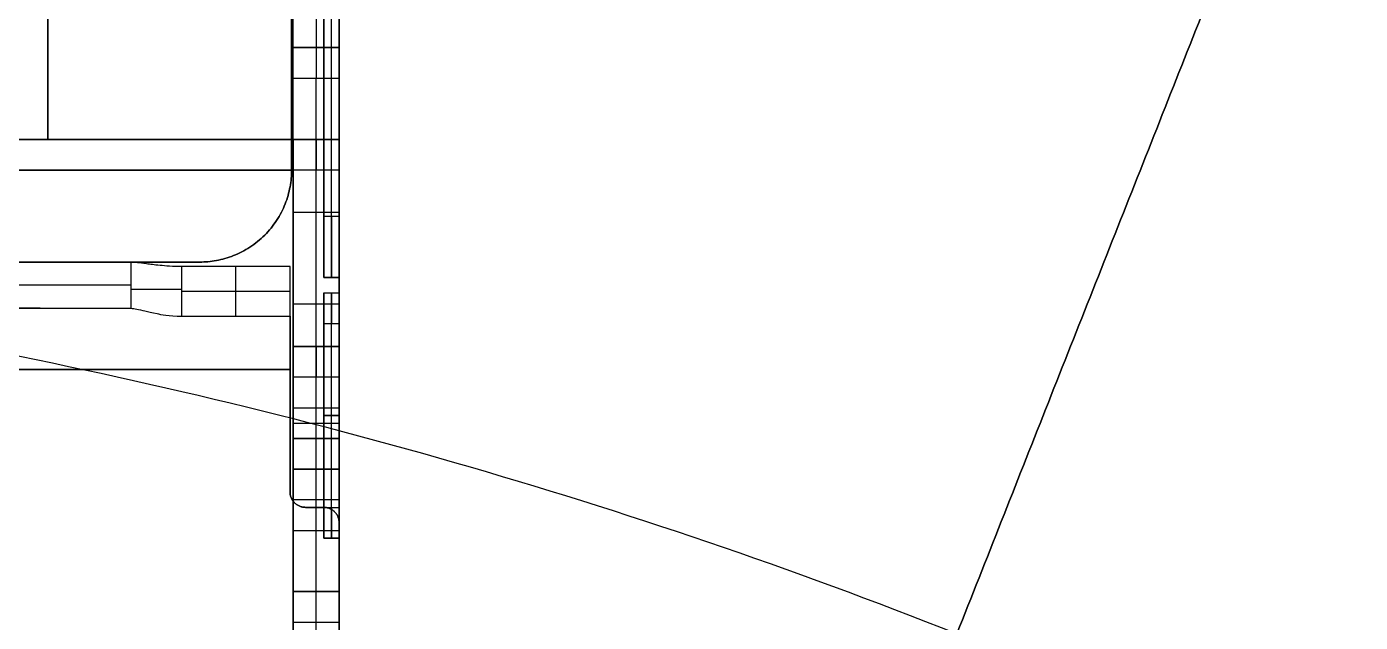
# Model space of a CAD drawing. Header units: millimetres. Extents: x 20.2 to 60.2, y 0 to 42.2.
# Drawn here: x 43.533 to 47.677, y 35.842 to 37.692 of the extents above; entities that cross this region are included whole.
import ezdxf

# ---------------------------------------------------------------- set-up
doc = ezdxf.new("R2010")
doc.units = ezdxf.units.MM
doc.layers.add('CHARGING$Platiene Rund Transmitter', color=178, linetype='Continuous', true_color=0x000000)

msp = doc.modelspace()

# ---------------------------------------------------------------- linework, layer by layer
at = {"layer": 'CHARGING$Platiene Rund Transmitter', "color": 254, "true_color": 0xcad1ee}
for p, q in [((44.3566, 40.9283, -1.396), (44.3566, 37.2469, -1.396)), ((44.3613, 34.1997, -0.7913), (44.3613, 39.5799, -0.7913)), ((44.5042, 34.1997, -0.7913), (44.5042, 39.5799, -0.7913)), ((44.4565, 36.9136, -1.396), (44.4565, 39.4846, -1.396)), ((44.4803, 37.104, -1.1103), (44.4803, 39.2942, -1.1103)), ((44.4803, 37.104, -1.6817), (44.4803, 39.2942, -1.6817)), ((44.5042, 37.6278, 0.1181), (44.3613, 37.6278, 0.1181)), ((44.4327, 37.6278, 0.318), (44.4327, 37.6278, -0.0819)), ((44.4327, 36.6993, -0.1771), (44.4327, 37.5326, -0.1771)), ((43.5043, 37.3421, -2.8767), (43.5995, 37.3421, -2.8767)), ((43.5519, 37.3421, -2.9481), (43.5519, 37.3421, -2.8053)), ((44.0518, 37.3421, -2.6565), (44.0518, 37.3421, -2.827)), ((44.2125, 37.3421, -2.4958), (44.383, 37.3421, -2.4958)), ((44.3613, 37.3421, -1.9721), (44.5042, 37.3421, -1.9721)), ((44.4327, 37.3421, -2.0435), (44.4327, 37.3421, -1.9007)), ((44.4327, 36.4137, -1.8055), (44.4327, 37.2469, -1.8055)), ((44.3613, 37.116, -0.1771), (44.5042, 37.116, -0.1771)), ((36.3197, 36.9612, -1.396), (44.0709, 36.9612, -1.396)), ((43.5755, 36.9612, -2.3054), (36.8151, 36.9612, -2.3054)), ((44.1832, 36.7929, -1.9007), (44.1832, 36.9473, -1.9007)), ((44.3518, 36.6279, -1.7817), (44.3518, 36.8832, -1.7817)), ((44.3613, 36.8898, -1.8055), (44.3613, 36.8898, -0.1771)), ((44.5042, 36.9136, -1.396), (44.4565, 36.9136, -1.396)), ((44.4803, 36.9136, -1.3008), (44.4803, 36.9136, -1.4912)), ((44.5042, 36.8898, -1.8055), (44.5042, 36.8898, -0.1771)), ((44.3518, 36.8701, -1.9007), (44.0145, 36.8701, -1.9007)), ((44.4565, 36.866, -0.9723), (44.5042, 36.866, -0.9723)), ((44.4565, 36.1042, -0.9723), (44.4565, 36.866, -0.9723)), ((44.4803, 36.866, -0.9008), (44.4803, 36.866, -1.0437)), ((43.5755, 36.8184, -2.3054), (36.8151, 36.8184, -2.3054)), ((44.5042, 36.8303, -1.8055), (44.3613, 36.8303, -1.8055)), ((44.3518, 36.7876, -1.8921), (44.3518, 36.7876, -1.7034)), ((44.4803, 36.1994, -0.8056), (44.4803, 36.7708, -0.8056)), ((44.4803, 36.1994, -1.1389), (44.4803, 36.7708, -1.1389)), ((44.3518, 36.247, -1.734), (44.3518, 36.6279, -1.734)), ((44.5042, 36.6041, -0.3819), (44.3613, 36.6041, -0.3819)), ((44.4327, 36.6041, -0.2724), (44.4327, 36.6041, -0.4914)), ((44.4327, 36.4137, -0.5866), (44.4327, 36.5089, -0.5866)), ((44.4565, 36.4851, -0.8056), (44.5042, 36.4851, -0.8056)), ((44.5042, 36.4851, -1.1389), (44.4565, 36.4851, -1.1389)), ((44.4565, 36.4851, -0.8056), (44.4565, 36.4851, -1.1389)), ((44.3518, 36.4375, -1.8055), (44.3518, 36.4375, -1.6626)), ((44.3613, 36.4613, -0.5866), (44.5042, 36.4613, -0.5866)), ((44.3613, 36.3185, -0.3343), (44.5042, 36.3185, -0.3343)), ((44.4327, 35.9376, -0.1771), (44.4327, 36.3185, -0.1771)), ((44.4327, 36.3185, -0.1771), (44.4327, 36.3185, -0.4914)), ((44.4327, 35.2234, -1.615), (44.4327, 36.2232, -1.615)), ((44.4565, 36.1994, -1.734), (44.3994, 36.1994, -1.734)), ((44.428, 36.1994, -1.8055), (44.428, 36.1994, -1.6626)), ((44.5042, 35.2948, -1.734), (44.5042, 36.1518, -1.734)), ((44.3613, 36.128, -0.1771), (44.5042, 36.128, -0.1771)), ((44.5042, 36.1042, -0.9723), (44.4565, 36.1042, -0.9723)), ((44.4803, 36.1042, -0.9008), (44.4803, 36.1042, -1.0437)), ((44.5042, 35.9376, -0.3343), (44.3613, 35.9376, -0.3343)), ((44.4327, 35.9376, -0.1771), (44.4327, 35.9376, -0.4914))]:
    msp.add_line(p, q, dxfattribs=at)
for points, degree in [([(44.3566, 40.9283, -1.1294), (44.3566, 39.0876, -1.1294), (44.3566, 37.2469, -1.1294)], 2), ([(44.3566, 37.2469, -1.6626), (44.3566, 39.0876, -1.6626), (44.3566, 40.9283, -1.6626)], 2), ([(44.3566, 37.2469, -1.1294), (44.3566, 39.0876, -1.1294), (44.3566, 40.9283, -1.1294)], 2), ([(43.5995, 39.5799, -2.9481), (43.5995, 38.461, -2.9481), (43.5995, 37.3421, -2.9481)], 2), ([(43.5995, 37.3421, -2.8053), (43.5995, 38.461, -2.8053), (43.5995, 39.5799, -2.8053)], 2), ([(44.3613, 37.3421, -2.0435), (44.3613, 38.461, -2.0435), (44.3613, 39.5799, -2.0435)], 2), ([(44.5042, 39.5799, -2.0435), (44.5042, 38.461, -2.0435), (44.5042, 37.3421, -2.0435)], 2), ([(44.4565, 37.104, -1.1103), (44.4565, 38.1991, -1.1103), (44.4565, 39.2942, -1.1103)], 2), ([(44.4565, 39.2942, -1.6817), (44.4565, 38.1991, -1.6817), (44.4565, 37.104, -1.6817)], 2), ([(44.5042, 37.104, -1.1103), (44.5042, 38.1991, -1.1103), (44.5042, 39.2942, -1.1103)], 2), ([(44.5042, 39.2942, -1.6817), (44.5042, 38.1991, -1.6817), (44.5042, 37.104, -1.6817)], 2), ([(44.3566, 37.2469, -1.6626), (44.3566, 37.4742, -1.6626), (44.3566, 37.7015, -1.6626)], 2), ([(44.3613, 37.6278, -0.0819), (44.3613, 37.6278, 0.1181), (44.3613, 37.6278, 0.318)], 2), ([(44.3613, 37.6278, 0.318), (44.4327, 37.6278, 0.318), (44.5042, 37.6278, 0.318)], 2), ([(44.5042, 37.6278, -0.0819), (44.4327, 37.6278, -0.0819), (44.3613, 37.6278, -0.0819)], 2), ([(44.5042, 37.6278, 0.318), (44.5042, 37.6278, 0.1181), (44.5042, 37.6278, -0.0819)], 2), ([(44.3613, 36.6993, -0.1771), (44.3613, 37.116, -0.1771), (44.3613, 37.5326, -0.1771)], 2), ([(44.3613, 37.5326, -0.1771), (44.4327, 37.5326, -0.1771), (44.5042, 37.5326, -0.1771)], 2), ([(44.5042, 37.5326, -0.1771), (44.5042, 37.116, -0.1771), (44.5042, 36.6993, -0.1771)], 2), ([(43.5995, 37.3421, -2.9481), (43.5519, 37.3421, -2.9481), (43.5043, 37.3421, -2.9481)], 2), ([(43.5043, 37.3421, -2.8053), (43.5519, 37.3421, -2.8053), (43.5995, 37.3421, -2.8053)], 2), ([(43.5995, 37.3421, -2.9481), (43.5995, 37.3421, -2.8767), (43.5995, 37.3421, -2.8053)], 2), ([(44.5042, 37.3421, -2.0435), (44.4327, 37.3421, -2.0435), (44.3613, 37.3421, -2.0435)], 2), ([(44.5042, 37.3421, -1.9007), (44.4327, 37.3421, -1.9007), (44.3613, 37.3421, -1.9007)], 2), ([(44.3613, 37.3421, -1.9007), (44.3613, 37.3421, -1.9721), (44.3613, 37.3421, -2.0435)], 2), ([(44.5042, 37.3421, -2.0435), (44.5042, 37.3421, -1.9721), (44.5042, 37.3421, -1.9007)], 2), ([(44.3566, 37.2469, -1.6626), (44.3566, 37.2469, -1.396), (44.3566, 37.2469, -1.1294)], 2), ([(44.3613, 37.2469, -1.8055), (44.3613, 36.8303, -1.8055), (44.3613, 36.4137, -1.8055)], 2), ([(44.5042, 37.2469, -1.8055), (44.4327, 37.2469, -1.8055), (44.3613, 37.2469, -1.8055)], 2), ([(44.5042, 36.4137, -1.8055), (44.5042, 36.8303, -1.8055), (44.5042, 37.2469, -1.8055)], 2), ([(44.4565, 37.104, -1.1103), (44.4803, 37.104, -1.1103), (44.5042, 37.104, -1.1103)], 2), ([(44.4565, 37.104, -1.6817), (44.4803, 37.104, -1.6817), (44.5042, 37.104, -1.6817)], 2), ([(43.8516, 36.9612, -1.9959), (40.1953, 36.9612, -1.9959), (36.5389, 36.9612, -1.9959)], 2), ([(43.8577, 36.961, -1.9831), (43.8557, 36.961, -1.9874), (43.8537, 36.9611, -1.9916), (43.8516, 36.9612, -1.9959)], 3), ([(43.8577, 36.8179, -1.9831), (43.8577, 36.8895, -1.9831), (43.8577, 36.961, -1.9831)], 2), ([(44.3518, 36.9473, -1.9007), (44.1832, 36.9473, -1.9007), (44.0145, 36.9473, -1.9007)], 2), ([(44.0145, 36.9473, -1.9007), (44.0145, 36.8701, -1.9007), (44.0145, 36.7929, -1.9007)], 2), ([(44.0709, 36.9612, -1.6626), (44.0709, 36.9612, -1.396), (44.0709, 36.9612, -1.1294)], 2), ([(44.3518, 36.7929, -1.9007), (44.3518, 36.8701, -1.9007), (44.3518, 36.9473, -1.9007)], 2), ([(44.5042, 36.9136, -1.3008), (44.4803, 36.9136, -1.3008), (44.4565, 36.9136, -1.3008)], 2), ([(44.4565, 36.9136, -1.4912), (44.4803, 36.9136, -1.4912), (44.5042, 36.9136, -1.4912)], 2), ([(44.4565, 36.9136, -1.4912), (44.4565, 36.9136, -1.396), (44.4565, 36.9136, -1.3008)], 2), ([(44.5042, 36.9136, -1.4912), (44.5042, 36.9136, -1.396), (44.5042, 36.9136, -1.3008)], 2), ([(44.4565, 36.866, -0.9008), (44.4803, 36.866, -0.9008), (44.5042, 36.866, -0.9008)], 2), ([(44.4565, 36.866, -0.9008), (44.4565, 36.866, -0.9723), (44.4565, 36.866, -1.0437)], 2), ([(44.4565, 36.866, -1.0437), (44.4803, 36.866, -1.0437), (44.5042, 36.866, -1.0437)], 2), ([(44.4565, 36.866, -0.9008), (44.4803, 36.866, -0.9008), (44.5042, 36.866, -0.9008)], 2), ([(44.5042, 36.866, -0.9008), (44.5042, 36.866, -0.9723), (44.5042, 36.866, -1.0437)], 2), ([(36.5389, 36.8184, -1.9959), (40.1953, 36.8184, -1.9959), (43.8516, 36.8184, -1.9959)], 2), ([(43.8516, 36.8184, -1.9959), (43.8537, 36.8182, -1.9916), (43.8557, 36.8181, -1.9874), (43.8577, 36.8179, -1.9831)], 3), ([(44.0145, 36.7929, -1.9007), (44.1832, 36.7929, -1.9007), (44.3518, 36.7929, -1.9007)], 2), ([(44.4565, 36.1994, -0.8056), (44.4565, 36.4851, -0.8056), (44.4565, 36.7708, -0.8056)], 2), ([(44.4565, 36.7708, -0.8056), (44.4803, 36.7708, -0.8056), (44.5042, 36.7708, -0.8056)], 2), ([(44.4565, 36.7708, -1.1389), (44.4803, 36.7708, -1.1389), (44.5042, 36.7708, -1.1389)], 2), ([(44.4565, 36.7708, -1.1389), (44.4565, 36.4851, -1.1389), (44.4565, 36.1994, -1.1389)], 2), ([(44.4565, 36.7708, -0.8056), (44.4803, 36.7708, -0.8056), (44.5042, 36.7708, -0.8056)], 2), ([(44.4565, 36.7708, -1.1389), (44.4803, 36.7708, -1.1389), (44.5042, 36.7708, -1.1389)], 2), ([(44.5042, 36.1994, -0.8056), (44.5042, 36.4851, -0.8056), (44.5042, 36.7708, -0.8056)], 2), ([(44.5042, 36.7708, -1.1389), (44.5042, 36.4851, -1.1389), (44.5042, 36.1994, -1.1389)], 2), ([(44.5042, 36.6993, -0.1771), (44.4327, 36.6993, -0.1771), (44.3613, 36.6993, -0.1771)], 2), ([(44.3613, 36.6993, -0.1771), (44.4327, 36.6993, -0.1771), (44.5042, 36.6993, -0.1771)], 2), ([(44.3518, 36.6279, -1.6626), (40.1953, 36.6279, -1.6626), (36.0388, 36.6279, -1.6626)], 2), ([(36.0388, 36.6279, -1.8055), (40.1953, 36.6279, -1.8055), (44.3518, 36.6279, -1.8055)], 2), ([(44.3518, 36.247, -1.6626), (44.3518, 36.4375, -1.6626), (44.3518, 36.6279, -1.6626)], 2), ([(44.3518, 36.6279, -1.8055), (44.3518, 36.4375, -1.8055), (44.3518, 36.247, -1.8055)], 2), ([(44.3518, 36.6279, -1.6626), (44.3518, 36.6279, -1.734), (44.3518, 36.6279, -1.8055)], 2), ([(44.3613, 36.6041, -0.4914), (44.3613, 36.6041, -0.3819), (44.3613, 36.6041, -0.2724)], 2), ([(44.5042, 36.6041, -0.4914), (44.4327, 36.6041, -0.4914), (44.3613, 36.6041, -0.4914)], 2), ([(44.5042, 36.6041, -0.2724), (44.4327, 36.6041, -0.2724), (44.3613, 36.6041, -0.2724)], 2), ([(44.5042, 36.6041, -0.2724), (44.5042, 36.6041, -0.3819), (44.5042, 36.6041, -0.4914)], 2), ([(44.3613, 36.4137, -0.5866), (44.3613, 36.4613, -0.5866), (44.3613, 36.5089, -0.5866)], 2), ([(44.3613, 36.5089, -0.5866), (44.4327, 36.5089, -0.5866), (44.5042, 36.5089, -0.5866)], 2), ([(44.5042, 36.5089, -0.5866), (44.5042, 36.4613, -0.5866), (44.5042, 36.4137, -0.5866)], 2), ([(44.5042, 36.4137, -0.5866), (44.4327, 36.4137, -0.5866), (44.3613, 36.4137, -0.5866)], 2), ([(44.3613, 36.4137, -1.8055), (44.4327, 36.4137, -1.8055), (44.5042, 36.4137, -1.8055)], 2), ([(44.3613, 35.9376, -0.1771), (44.3613, 36.128, -0.1771), (44.3613, 36.3185, -0.1771)], 2), ([(44.3613, 36.3185, -0.1771), (44.3613, 36.3185, -0.3343), (44.3613, 36.3185, -0.4914)], 2), ([(44.3613, 36.3185, -0.1771), (44.4327, 36.3185, -0.1771), (44.5042, 36.3185, -0.1771)], 2), ([(44.3613, 36.3185, -0.4914), (44.4327, 36.3185, -0.4914), (44.5042, 36.3185, -0.4914)], 2), ([(44.3613, 36.3185, -1.7102), (44.4327, 36.3185, -1.7102), (44.5042, 36.3185, -1.7102)], 2), ([(44.3613, 36.3185, -0.4914), (44.4327, 36.3185, -0.4914), (44.5042, 36.3185, -0.4914)], 2), ([(44.5042, 36.3185, -1.7102), (44.4327, 36.3185, -1.7102), (44.3613, 36.3185, -1.7102)], 2), ([(44.5042, 36.3185, -0.4914), (44.5042, 36.3185, -0.3343), (44.5042, 36.3185, -0.1771)], 2), ([(44.5042, 36.3185, -0.1771), (44.5042, 36.128, -0.1771), (44.5042, 35.9376, -0.1771)], 2), ([(44.3518, 36.247, -1.6626), (44.3518, 36.247, -1.734), (44.3518, 36.247, -1.8055)], 2), ([(44.3518, 36.247, -1.6626), (44.3518, 36.247, -1.734), (44.3518, 36.247, -1.8055)], 2), ([(44.3613, 36.2232, -1.615), (44.3613, 35.7233, -1.615), (44.3613, 35.2234, -1.615)], 2), ([(44.5042, 36.2232, -1.615), (44.4327, 36.2232, -1.615), (44.3613, 36.2232, -1.615)], 2), ([(44.5042, 35.2234, -1.615), (44.5042, 35.7233, -1.615), (44.5042, 36.2232, -1.615)], 2), ([(44.4565, 36.1994, -1.6626), (44.428, 36.1994, -1.6626), (44.3994, 36.1994, -1.6626)], 2), ([(44.3994, 36.1994, -1.8055), (44.428, 36.1994, -1.8055), (44.4565, 36.1994, -1.8055)], 2), ([(44.3994, 36.1994, -1.6626), (44.3994, 36.1994, -1.734), (44.3994, 36.1994, -1.8055)], 2), ([(44.4565, 36.1994, -1.8055), (44.4565, 36.1994, -1.734), (44.4565, 36.1994, -1.6626)], 2), ([(44.4565, 36.1994, -0.8056), (44.4803, 36.1994, -0.8056), (44.5042, 36.1994, -0.8056)], 2), ([(44.4565, 36.1994, -1.1389), (44.4803, 36.1994, -1.1389), (44.5042, 36.1994, -1.1389)], 2), ([(44.4565, 36.1994, -1.6626), (44.4565, 36.1994, -1.734), (44.4565, 36.1994, -1.8055)], 2), ([(44.5042, 35.2948, -1.6626), (44.5042, 35.7233, -1.6626), (44.5042, 36.1518, -1.6626)], 2), ([(44.5042, 36.1518, -1.8055), (44.5042, 35.7233, -1.8055), (44.5042, 35.2948, -1.8055)], 2), ([(44.5042, 36.1518, -1.6626), (44.5042, 36.1518, -1.734), (44.5042, 36.1518, -1.8055)], 2), ([(44.5042, 36.1042, -0.9008), (44.4803, 36.1042, -0.9008), (44.4565, 36.1042, -0.9008)], 2), ([(44.4565, 36.1042, -1.0437), (44.4803, 36.1042, -1.0437), (44.5042, 36.1042, -1.0437)], 2), ([(44.4565, 36.1042, -0.9008), (44.4565, 36.1042, -0.9723), (44.4565, 36.1042, -1.0437)], 2), ([(44.5042, 36.1042, -1.0437), (44.5042, 36.1042, -0.9723), (44.5042, 36.1042, -0.9008)], 2), ([(44.3613, 35.9376, -0.4914), (44.3613, 35.9376, -0.3343), (44.3613, 35.9376, -0.1771)], 2), ([(44.5042, 35.9376, -0.4914), (44.4327, 35.9376, -0.4914), (44.3613, 35.9376, -0.4914)], 2), ([(44.3613, 35.9376, -0.1771), (44.4327, 35.9376, -0.1771), (44.5042, 35.9376, -0.1771)], 2), ([(44.5042, 35.9376, -0.1771), (44.5042, 35.9376, -0.3343), (44.5042, 35.9376, -0.4914)], 2), ([(44.3613, 35.8423, -0.5866), (44.4327, 35.8423, -0.5866), (44.5042, 35.8423, -0.5866)], 2)]:
    msp.add_open_spline(points, degree=degree, dxfattribs=at)
at = {"layer": 'CHARGING$Platiene Rund Transmitter', "color": 86, "true_color": 0x118002}
for points in [[(40.1659, 40), (41.3857, 40.0001), (43.8987, 39.7694), (47.6262, 38.6978), (51.2105, 36.8409), (54.4087, 34.243), (57.0069, 31.0445), (58.8637, 27.4605), (59.9354, 23.7328), (60.2778, 20), (59.9354, 16.2672), (58.8637, 12.5397), (57.0069, 8.9554), (54.4089, 5.7572), (51.2104, 3.159), (47.6264, 1.3023), (43.8987, 0.2305), (40.1659, -0.1119), (36.4332, 0.2305), (32.7057, 1.3022), (29.1213, 3.1591), (25.9232, 5.757), (23.3249, 8.9555), (21.4682, 12.5395), (20.3964, 16.2672), (20.054, 20), (20.3964, 23.7328), (21.4681, 27.4603), (23.325, 31.0446), (25.9229, 34.2428), (29.1214, 36.841), (32.7055, 38.6977), (36.4331, 39.7694), (38.9462, 40.0001), (40.1659, 40)], [(40.1659, 40, 1), (41.3857, 40.0001, 1), (43.8987, 39.7694, 1), (47.6262, 38.6978, 1), (51.2105, 36.8409, 1), (54.4087, 34.243, 1), (57.0069, 31.0445, 1), (58.8637, 27.4605, 1), (59.9354, 23.7328, 1), (60.2778, 20, 1), (59.9354, 16.2672, 1), (58.8637, 12.5397, 1), (57.0069, 8.9554, 1), (54.4089, 5.7572, 1), (51.2104, 3.159, 1), (47.6264, 1.3023, 1), (43.8987, 0.2305, 1), (40.1659, -0.1119, 1), (36.4332, 0.2305, 1), (32.7057, 1.3022, 1), (29.1213, 3.1591, 1), (25.9232, 5.757, 1), (23.3249, 8.9555, 1), (21.4682, 12.5395, 1), (20.3964, 16.2672, 1), (20.054, 20, 1), (20.3964, 23.7328, 1), (21.4681, 27.4603, 1), (23.325, 31.0446, 1), (25.9229, 34.2428, 1), (29.1214, 36.841, 1), (32.7055, 38.6977, 1), (36.4331, 39.7694, 1), (38.9462, 40.0001, 1), (40.1659, 40, 1)], [(40.1659, 40, 0.5), (41.3857, 40.0001, 0.5), (43.8987, 39.7694, 0.5), (47.6262, 38.6978, 0.5), (51.2105, 36.8409, 0.5), (54.4087, 34.243, 0.5), (57.0069, 31.0445, 0.5), (58.8637, 27.4605, 0.5), (59.9354, 23.7328, 0.5), (60.2778, 20, 0.5), (59.9354, 16.2672, 0.5), (58.8637, 12.5397, 0.5), (57.0069, 8.9554, 0.5), (54.4089, 5.7572, 0.5), (51.2104, 3.159, 0.5), (47.6264, 1.3023, 0.5), (43.8987, 0.2305, 0.5), (40.1659, -0.1119, 0.5), (36.4332, 0.2305, 0.5), (32.7057, 1.3022, 0.5), (29.1213, 3.1591, 0.5), (25.9232, 5.757, 0.5), (23.3249, 8.9555, 0.5), (21.4682, 12.5395, 0.5), (20.3964, 16.2672, 0.5), (20.054, 20, 0.5), (20.3964, 23.7328, 0.5), (21.4681, 27.4603, 0.5), (23.325, 31.0446, 0.5), (25.9229, 34.2428, 0.5), (29.1214, 36.841, 0.5), (32.7055, 38.6977, 0.5), (36.4331, 39.7694, 0.5), (38.9462, 40.0001, 0.5), (40.1659, 40, 0.5)], [(40.1659, 37), (41.2028, 37.0001), (43.3388, 36.804), (46.5071, 35.8932), (49.5538, 34.3148), (52.2723, 32.1065), (54.4808, 29.3878), (56.059, 26.3414), (56.97, 23.1729), (57.261, 20), (56.97, 16.8272), (56.0591, 13.6588), (54.4807, 10.6121), (52.2725, 7.8936), (49.5537, 5.6852), (46.5073, 4.1069), (43.3388, 3.1959), (40.1659, 2.9049), (36.9931, 3.1959), (33.8247, 4.1068), (30.778, 5.6852), (28.0596, 7.8935), (25.8511, 10.6122), (24.2729, 13.6586), (23.3619, 16.8271), (23.0708, 20), (23.3619, 23.1728), (24.2728, 26.3412), (25.8511, 29.3879), (28.0594, 32.1064), (30.7781, 34.3148), (33.8245, 35.8931), (36.993, 36.804), (39.1292, 37.0001), (40.1659, 37)], [(40.1659, 37, 1), (41.2028, 37.0001, 1), (43.3388, 36.804, 1), (46.5071, 35.8932, 1), (49.5538, 34.3148, 1), (52.2723, 32.1065, 1), (54.4808, 29.3878, 1), (56.059, 26.3414, 1), (56.97, 23.1729, 1), (57.261, 20, 1), (56.97, 16.8272, 1), (56.0591, 13.6588, 1), (54.4807, 10.6121, 1), (52.2725, 7.8936, 1), (49.5537, 5.6852, 1), (46.5073, 4.1069, 1), (43.3388, 3.1959, 1), (40.1659, 2.9049, 1), (36.9931, 3.1959, 1), (33.8247, 4.1068, 1), (30.778, 5.6852, 1), (28.0596, 7.8935, 1), (25.8511, 10.6122, 1), (24.2729, 13.6586, 1), (23.3619, 16.8271, 1), (23.0708, 20, 1), (23.3619, 23.1728, 1), (24.2728, 26.3412, 1), (25.8511, 29.3879, 1), (28.0594, 32.1064, 1), (30.7781, 34.3148, 1), (33.8245, 35.8931, 1), (36.993, 36.804, 1), (39.1292, 37.0001, 1), (40.1659, 37, 1)]]:
    msp.add_open_spline(points, degree=3, knots=[0, 0, 0, 0, 2.996669, 6.173385, 9.482612, 12.862313, 16.242013, 19.55124, 22.727957, 25.724626, 28.721294, 31.898011, 35.207238, 38.586938, 41.966639, 45.275866, 48.452582, 51.449251, 54.44592, 57.622636, 60.931863, 64.311564, 67.691265, 71.000491, 74.177208, 77.173877, 80.170545, 83.347262, 86.656489, 90.036189, 93.41589, 96.725117, 99.901833, 102.898502, 102.898502, 102.898502, 102.898502], dxfattribs=at)
for points in [[(42.7133, 33.7663), (43.2592, 36.7162), (43.8051, 39.6661)], [(43.8051, 39.6661, 1), (43.2592, 36.7162, 1), (42.7133, 33.7663, 1)], [(45.3192, 33.0171), (46.4235, 35.8064), (47.5278, 38.5958)], [(47.5278, 38.5958, 1), (46.4235, 35.8064, 1), (45.3192, 33.0171, 1)]]:
    msp.add_open_spline(points, degree=2, dxfattribs=at)
at = {"layer": 'CHARGING$Platiene Rund Transmitter', "color": 254, "true_color": 0xcad1ee, "extrusion": (1, -7.46183e-14, 3.73092e-14)}
msp.add_rational_spline([(44.4327, 37.8182, 0.5085), (44.4327, 37.6278, 0.5085), (44.4327, 37.6278, 0.318)], [1, 0.707106781187, 1], degree=2, dxfattribs=at)
at = {"layer": 'CHARGING$Platiene Rund Transmitter', "color": 254, "true_color": 0xcad1ee, "extrusion": (1, 4.39067e-13, -2.47947e-13)}
msp.add_rational_spline([(44.3613, 37.6278, 0.318), (44.3613, 37.6278, 0.404), (44.3613, 37.6923, 0.4609)], [1, 0.842472244355, 0.854391865464], degree=2, dxfattribs=at)
at = {"layer": 'CHARGING$Platiene Rund Transmitter', "color": 254, "true_color": 0xcad1ee, "extrusion": (1, 1.83089e-13, -8.26492e-14)}
msp.add_rational_spline([(44.5042, 37.6923, 0.4609), (44.5042, 37.6278, 0.404), (44.5042, 37.6278, 0.318)], [1, 0.911437827766, 1], degree=2, dxfattribs=at)
at = {"layer": 'CHARGING$Platiene Rund Transmitter', "color": 254, "true_color": 0xcad1ee, "extrusion": (-1, 7.46183e-14, -7.46183e-14)}
for points in [[(44.3613, 37.5326, -0.1771), (44.3613, 37.6278, -0.1771), (44.3613, 37.6278, -0.0819)], [(44.3613, 36.5089, -0.5866), (44.3613, 36.6041, -0.5866), (44.3613, 36.6041, -0.4914)]]:
    msp.add_rational_spline(points, [1, 0.707106781187, 1], degree=2, dxfattribs=at)
at = {"layer": 'CHARGING$Platiene Rund Transmitter', "color": 254, "true_color": 0xcad1ee, "extrusion": (-1, -7.46183e-14, 7.46183e-14)}
for points in [[(44.4327, 37.6278, -0.0819), (44.4327, 37.6278, -0.1771), (44.4327, 37.5326, -0.1771)], [(44.5042, 36.866, -1.0437), (44.5042, 36.866, -1.1389), (44.5042, 36.7708, -1.1389)], [(44.4327, 36.5089, -0.5866), (44.4327, 36.6041, -0.5866), (44.4327, 36.6041, -0.4914)]]:
    msp.add_rational_spline(points, [1, 0.707106781187, 1], degree=2, dxfattribs=at)
at = {"layer": 'CHARGING$Platiene Rund Transmitter', "color": 254, "true_color": 0xcad1ee, "extrusion": (-1, -2.98473e-13, 2.98473e-13)}
for points in [[(44.5042, 37.6278, -0.0819), (44.5042, 37.6278, -0.1771), (44.5042, 37.5326, -0.1771)], [(44.5042, 36.6041, -0.4914), (44.5042, 36.6041, -0.5866), (44.5042, 36.5089, -0.5866)]]:
    msp.add_rational_spline(points, [1, 0.707106781187, 1], degree=2, dxfattribs=at)
at = {"layer": 'CHARGING$Platiene Rund Transmitter', "color": 254, "true_color": 0xcad1ee, "extrusion": (8.64002e-14, 1, -7.06911e-14)}
msp.add_rational_spline([(43.5995, 37.3421, -2.9481), (44.5042, 37.3421, -2.9481), (44.5042, 37.3421, -2.0435)], [1, 0.707106781187, 1], degree=2, dxfattribs=at)
at = {"layer": 'CHARGING$Platiene Rund Transmitter', "color": 254, "true_color": 0xcad1ee, "extrusion": (-9.32729e-15, 1, -8.39456e-14)}
msp.add_rational_spline([(44.3613, 37.3421, -2.0435), (44.3613, 37.3421, -2.8053), (43.5995, 37.3421, -2.8053)], [1, 0.707106781187, 1], degree=2, dxfattribs=at)
at = {"layer": 'CHARGING$Platiene Rund Transmitter', "color": 254, "true_color": 0xcad1ee, "extrusion": (1, -7.46183e-14, -7.46183e-14)}
for points in [[(44.3613, 37.3421, -1.9007), (44.3613, 37.3421, -1.8055), (44.3613, 37.2469, -1.8055)], [(44.4327, 37.3421, -1.9007), (44.4327, 37.3421, -1.8055), (44.4327, 37.2469, -1.8055)]]:
    msp.add_rational_spline(points, [1, 0.707106781187, 1], degree=2, dxfattribs=at)
at = {"layer": 'CHARGING$Platiene Rund Transmitter', "color": 254, "true_color": 0xcad1ee, "extrusion": (1, 1.49237e-13, 1.49237e-13)}
msp.add_rational_spline([(44.5042, 37.2469, -1.8055), (44.5042, 37.3421, -1.8055), (44.5042, 37.3421, -1.9007)], [1, 0.707106781187, 1], degree=2, dxfattribs=at)
at = {"layer": 'CHARGING$Platiene Rund Transmitter', "color": 254, "true_color": 0xcad1ee, "extrusion": (1.86546e-14, -1, 1.30582e-13)}
msp.add_rational_spline([(43.2139, 37.2469, 0.0133), (44.3566, 37.2469, 0.0133), (44.3566, 37.2469, -1.1294)], [1, 0.707106781187, 1], degree=2, dxfattribs=at)
at = {"layer": 'CHARGING$Platiene Rund Transmitter', "color": 254, "true_color": 0xcad1ee, "extrusion": (2.48727e-14, 1, -3.73091e-14)}
msp.add_rational_spline([(44.3566, 37.2469, -1.6626), (44.3566, 37.2469, -2.8053), (43.2139, 37.2469, -2.8053)], [1, 0.707106781187, 1], degree=2, dxfattribs=at)
at = {"layer": 'CHARGING$Platiene Rund Transmitter', "color": 254, "true_color": 0xcad1ee}
for points, weights in [([(44.0709, 36.9612, -1.1294), (44.3566, 36.9612, -1.1294), (44.3566, 37.2469, -1.1294)], [1, 0.707106781187, 1]), ([(44.0709, 36.9612, -1.6626), (44.3566, 36.9612, -1.6626), (44.3566, 37.2469, -1.6626)], [1, 0.707106781187, 1]), ([(44.3566, 37.2469, -1.396), (44.3566, 36.9612, -1.396), (44.0709, 36.9612, -1.396)], [1, 0.707106781187, 1]), ([(44.3994, 36.1994, -1.6626), (44.3518, 36.1994, -1.6626), (44.3518, 36.247, -1.6626)], [0.999999860337, 0.707106851018, 1]), ([(44.3518, 36.247, -1.8055), (44.3518, 36.1994, -1.8055), (44.3994, 36.1994, -1.8055)], [1, 0.707106781187, 1]), ([(44.3994, 36.1994, -1.734), (44.3518, 36.1994, -1.734), (44.3518, 36.247, -1.734)], [1, 0.707106781187, 1]), ([(44.5042, 36.1518, -1.6626), (44.5042, 36.1994, -1.6626), (44.4565, 36.1994, -1.6626)], [1, 0.707106781187, 1]), ([(44.4565, 36.1994, -1.8055), (44.5042, 36.1994, -1.8055), (44.5042, 36.1518, -1.8055)], [1, 0.707106781187, 1]), ([(44.4565, 36.1994, -1.734), (44.5042, 36.1994, -1.734), (44.5042, 36.1518, -1.734)], [1, 0.707106781187, 1])]:
    msp.add_rational_spline(points, weights, degree=2, dxfattribs=at)
at = {"layer": 'CHARGING$Platiene Rund Transmitter', "color": 254, "true_color": 0xcad1ee, "extrusion": (1, -1.11928e-13, 3.73092e-14)}
msp.add_rational_spline([(44.4565, 36.9136, -1.3008), (44.4565, 36.9136, -1.1103), (44.4565, 37.104, -1.1103)], [1, 0.707106781187, 1], degree=2, dxfattribs=at)
at = {"layer": 'CHARGING$Platiene Rund Transmitter', "color": 254, "true_color": 0xcad1ee, "extrusion": (-1, -7.46183e-14, -7.46183e-14)}
for points, weights in [([(44.4565, 37.104, -1.6817), (44.4565, 36.9136, -1.6817), (44.4565, 36.9136, -1.4912)], [1, 0.707106781187, 1]), ([(44.4565, 36.7708, -0.8056), (44.4565, 36.866, -0.8056), (44.4565, 36.866, -0.9008)], [1, 0.707106781186, 1]), ([(44.3613, 36.3185, -1.7102), (44.3613, 36.3185, -1.615), (44.3613, 36.2232, -1.615)], [1, 0.707106781187, 1])]:
    msp.add_rational_spline(points, weights, degree=2, dxfattribs=at)
at = {"layer": 'CHARGING$Platiene Rund Transmitter', "color": 254, "true_color": 0xcad1ee, "extrusion": (1, -7.46183e-14, 7.46183e-14)}
for points in [[(44.4803, 37.104, -1.1103), (44.4803, 36.9136, -1.1103), (44.4803, 36.9136, -1.3008)], [(44.3613, 36.6041, -0.2724), (44.3613, 36.6041, -0.1771), (44.3613, 36.6993, -0.1771)]]:
    msp.add_rational_spline(points, [1, 0.707106781187, 1], degree=2, dxfattribs=at)
at = {"layer": 'CHARGING$Platiene Rund Transmitter', "color": 254, "true_color": 0xcad1ee, "extrusion": (-1, 7.46183e-14, 1.11928e-13)}
msp.add_rational_spline([(44.4803, 36.9136, -1.4912), (44.4803, 36.9136, -1.6817), (44.4803, 37.104, -1.6817)], [1, 0.707106781187, 1], degree=2, dxfattribs=at)
at = {"layer": 'CHARGING$Platiene Rund Transmitter', "color": 254, "true_color": 0xcad1ee, "extrusion": (1, -1.49237e-13, 7.46183e-14)}
msp.add_rational_spline([(44.5042, 36.9136, -1.3008), (44.5042, 36.9136, -1.1103), (44.5042, 37.104, -1.1103)], [1, 0.707106781187, 1], degree=2, dxfattribs=at)
at = {"layer": 'CHARGING$Platiene Rund Transmitter', "color": 254, "true_color": 0xcad1ee, "extrusion": (-1, -7.46183e-14, 3.73092e-14)}
msp.add_rational_spline([(44.5042, 37.104, -1.6817), (44.5042, 36.9136, -1.6817), (44.5042, 36.9136, -1.4912)], [1, 0.707106781187, 1], degree=2, dxfattribs=at)
at = {"layer": 'CHARGING$Platiene Rund Transmitter', "color": 254, "true_color": 0xcad1ee, "extrusion": (1.65818e-14, -1, 1.24364e-13)}
msp.add_rational_spline([(44.0709, 36.9612, -1.1294), (44.0709, 36.9612, -0.2724), (43.2139, 36.9612, -0.2724)], [1, 0.707106781187, 1], degree=2, dxfattribs=at)
at = {"layer": 'CHARGING$Platiene Rund Transmitter', "color": 254, "true_color": 0xcad1ee, "extrusion": (-5.80364e-14, 1, -1.65818e-14)}
msp.add_rational_spline([(43.2139, 36.9612, -2.5196), (44.0709, 36.9612, -2.5196), (44.0709, 36.9612, -1.6626)], [1, 0.707106781187, 1], degree=2, dxfattribs=at)
at = {"layer": 'CHARGING$Platiene Rund Transmitter', "color": 254, "true_color": 0xcad1ee, "extrusion": (3.29492e-14, 1, -1.32958e-13)}
msp.add_rational_spline([(43.8516, 36.9612, -1.9959), (43.7334, 36.9612, -2.239), (43.4883, 36.9612, -2.3531)], [1, 0.942426913055, 1], degree=2, dxfattribs=at)
at = {"layer": 'CHARGING$Platiene Rund Transmitter', "color": 254, "true_color": 0xcad1ee}
for points, knots in [([(44.0145, 36.9473, -1.9007), (43.9874, 36.9473, -1.9007), (43.965, 36.949, -1.9062), (43.9289, 36.9525, -1.9198), (43.9171, 36.9541, -1.927), (43.8833, 36.9584, -1.9501), (43.8684, 36.9604, -1.9676), (43.8577, 36.961, -1.9831)], [0.001125932, 0.001125932, 0.001125932, 0.001125932, 0.0011705659, 0.0011705659, 0.001219468, 0.001219468, 0.0013193801, 0.0013193801, 0.0013193801, 0.0013193801]), ([(43.8577, 36.8179, -1.9831), (43.8679, 36.8169, -1.9683), (43.8809, 36.8142, -1.9531), (43.9111, 36.8071, -1.9307), (43.9224, 36.8042, -1.9235), (43.9492, 36.7989, -1.9119), (43.9759, 36.7929, -1.9007), (44.0145, 36.7929, -1.9007)], [-0.002099564, -0.002099564, -0.002099564, -0.002099564, -0.0019938967, -0.0019938967, -0.0019411376, -0.0019411376, -0.0019058666, -0.0019058666, -0.0019058666, -0.0019058666])]:
    msp.add_open_spline(points, degree=3, knots=knots, dxfattribs=at)
at = {"layer": 'CHARGING$Platiene Rund Transmitter', "color": 254, "true_color": 0xcad1ee, "extrusion": (1, -2.86031e-14, -8.52781e-15)}
msp.add_rational_spline([(44.3518, 36.6279, -1.6626), (44.3518, 36.8763, -1.6626), (44.3518, 36.9473, -1.9007)], [1, 0.764095716345, 0.908199076924], degree=2, dxfattribs=at)
at = {"layer": 'CHARGING$Platiene Rund Transmitter', "color": 254, "true_color": 0xcad1ee, "extrusion": (-6.00754e-14, 1, -1.12831e-13)}
msp.add_rational_spline([(43.8577, 36.8896, -1.9831), (43.7406, 36.8896, -2.2356), (43.4883, 36.8896, -2.3531)], [0.880433029547, 0.826820291161, 0.880140749392], degree=2, dxfattribs=at)
at = {"layer": 'CHARGING$Platiene Rund Transmitter', "color": 254, "true_color": 0xcad1ee, "extrusion": (-1.42054e-13, -1, 9.79071e-14)}
msp.add_rational_spline([(43.8577, 36.8769, -1.9831), (43.9145, 36.8769, -1.9007), (44.0145, 36.8769, -1.9007)], [0.860656125558, 0.821301701441, 1], degree=2, dxfattribs=at)
at = {"layer": 'CHARGING$Platiene Rund Transmitter', "color": 254, "true_color": 0xcad1ee, "extrusion": (-1, -2.23855e-13, 2.23855e-13)}
msp.add_rational_spline([(44.4565, 36.866, -1.0437), (44.4565, 36.866, -1.1389), (44.4565, 36.7708, -1.1389)], [1, 0.707106781187, 1], degree=2, dxfattribs=at)
at = {"layer": 'CHARGING$Platiene Rund Transmitter', "color": 254, "true_color": 0xcad1ee, "extrusion": (-1, -7.46183e-14, -1.49237e-13)}
msp.add_rational_spline([(44.4803, 36.866, -0.9008), (44.4803, 36.866, -0.8056), (44.4803, 36.7708, -0.8056)], [1, 0.707106781186, 1], degree=2, dxfattribs=at)
at = {"layer": 'CHARGING$Platiene Rund Transmitter', "color": 254, "true_color": 0xcad1ee, "extrusion": (1, 7.46183e-14, -1.49237e-13)}
msp.add_rational_spline([(44.4803, 36.7708, -1.1389), (44.4803, 36.866, -1.1389), (44.4803, 36.866, -1.0437)], [1, 0.707106781186, 1], degree=2, dxfattribs=at)
at = {"layer": 'CHARGING$Platiene Rund Transmitter', "color": 254, "true_color": 0xcad1ee, "extrusion": (-1, -2.98473e-13, -2.23855e-13)}
msp.add_rational_spline([(44.5042, 36.7708, -0.8056), (44.5042, 36.866, -0.8056), (44.5042, 36.866, -0.9008)], [1, 0.707106781186, 1], degree=2, dxfattribs=at)
at = {"layer": 'CHARGING$Platiene Rund Transmitter', "color": 254, "true_color": 0xcad1ee, "extrusion": (-2.27272e-13, 1, 5.21127e-14)}
msp.add_rational_spline([(43.4883, 36.8184, -2.3531), (43.7334, 36.8184, -2.239), (43.8516, 36.8184, -1.9959)], [1, 0.942426913055, 1], degree=2, dxfattribs=at)
at = {"layer": 'CHARGING$Platiene Rund Transmitter', "color": 254, "true_color": 0xcad1ee, "extrusion": (1, 0, 0)}
for points, weights in [([(44.3518, 36.7929, -1.9007), (44.3518, 36.7379, -1.8055), (44.3518, 36.6279, -1.8055)], [1, 0.866025403784, 1]), ([(44.4327, 36.3185, -1.7102), (44.4327, 36.3185, -1.8055), (44.4327, 36.4137, -1.8055)], [1, 0.707106781187, 1])]:
    msp.add_rational_spline(points, weights, degree=2, dxfattribs=at)
at = {"layer": 'CHARGING$Platiene Rund Transmitter', "color": 254, "true_color": 0xcad1ee, "extrusion": (-1, -1.79782e-25, -1.49237e-13)}
msp.add_rational_spline([(44.4327, 36.6993, -0.1771), (44.4327, 36.6041, -0.1771), (44.4327, 36.6041, -0.2724)], [1, 0.707106781186, 1], degree=2, dxfattribs=at)
at = {"layer": 'CHARGING$Platiene Rund Transmitter', "color": 254, "true_color": 0xcad1ee, "extrusion": (-1, -6.93595e-26, -7.46183e-14)}
msp.add_rational_spline([(44.5042, 36.6993, -0.1771), (44.5042, 36.6041, -0.1771), (44.5042, 36.6041, -0.2724)], [1, 0.707106781186, 1], degree=2, dxfattribs=at)
at = {"layer": 'CHARGING$Platiene Rund Transmitter', "color": 254, "true_color": 0xcad1ee, "extrusion": (-1, 7.46183e-14, 7.46183e-14)}
for points in [[(44.3613, 36.3185, -0.4914), (44.3613, 36.3185, -0.5866), (44.3613, 36.4137, -0.5866)], [(44.4327, 36.3185, -0.4914), (44.4327, 36.3185, -0.5866), (44.4327, 36.4137, -0.5866)]]:
    msp.add_rational_spline(points, [1, 0.707106781187, 1], degree=2, dxfattribs=at)
at = {"layer": 'CHARGING$Platiene Rund Transmitter', "color": 254, "true_color": 0xcad1ee, "extrusion": (-1, -1.49237e-13, -1.49237e-13)}
for points in [[(44.3613, 36.4137, -1.8055), (44.3613, 36.3185, -1.8055), (44.3613, 36.3185, -1.7102)], [(44.5042, 36.2232, -1.615), (44.5042, 36.3185, -1.615), (44.5042, 36.3185, -1.7102)]]:
    msp.add_rational_spline(points, [1, 0.707106781187, 1], degree=2, dxfattribs=at)
at = {"layer": 'CHARGING$Platiene Rund Transmitter', "color": 254, "true_color": 0xcad1ee, "extrusion": (-1, 2.98473e-13, 2.98473e-13)}
msp.add_rational_spline([(44.5042, 36.4137, -0.5866), (44.5042, 36.3185, -0.5866), (44.5042, 36.3185, -0.4914)], [1, 0.707106781187, 1], degree=2, dxfattribs=at)
at = {"layer": 'CHARGING$Platiene Rund Transmitter', "color": 254, "true_color": 0xcad1ee, "extrusion": (1, -5.5679e-27, -1.49237e-13)}
msp.add_rational_spline([(44.5042, 36.3185, -1.7102), (44.5042, 36.3185, -1.8055), (44.5042, 36.4137, -1.8055)], [1, 0.707106781187, 1], degree=2, dxfattribs=at)
at = {"layer": 'CHARGING$Platiene Rund Transmitter', "color": 254, "true_color": 0xcad1ee, "extrusion": (-1, -1.53117e-26, -7.46183e-14)}
msp.add_rational_spline([(44.4327, 36.2232, -1.615), (44.4327, 36.3185, -1.615), (44.4327, 36.3185, -1.7102)], [1, 0.707106781186, 1], degree=2, dxfattribs=at)
at = {"layer": 'CHARGING$Platiene Rund Transmitter', "color": 254, "true_color": 0xcad1ee, "extrusion": (1, -2.23855e-13, 2.23855e-13)}
msp.add_rational_spline([(44.4565, 36.1042, -0.9008), (44.4565, 36.1042, -0.8056), (44.4565, 36.1994, -0.8056)], [1, 0.707106781187, 1], degree=2, dxfattribs=at)
at = {"layer": 'CHARGING$Platiene Rund Transmitter', "color": 254, "true_color": 0xcad1ee, "extrusion": (1, 7.46183e-14, 7.46183e-14)}
msp.add_rational_spline([(44.4565, 36.1994, -1.1389), (44.4565, 36.1042, -1.1389), (44.4565, 36.1042, -1.0437)], [1, 0.707106781187, 1], degree=2, dxfattribs=at)
at = {"layer": 'CHARGING$Platiene Rund Transmitter', "color": 254, "true_color": 0xcad1ee, "extrusion": (1, -1.49237e-13, 1.49237e-13)}
for points in [[(44.4803, 36.1994, -0.8056), (44.4803, 36.1042, -0.8056), (44.4803, 36.1042, -0.9008)], [(44.5042, 35.9376, -0.4914), (44.5042, 35.9376, -0.5866), (44.5042, 35.8423, -0.5866)]]:
    msp.add_rational_spline(points, [1, 0.707106781187, 1], degree=2, dxfattribs=at)
at = {"layer": 'CHARGING$Platiene Rund Transmitter', "color": 254, "true_color": 0xcad1ee, "extrusion": (1, -1.49237e-13, -1.49237e-13)}
msp.add_rational_spline([(44.4803, 36.1042, -1.0437), (44.4803, 36.1042, -1.1389), (44.4803, 36.1994, -1.1389)], [1, 0.707106781187, 1], degree=2, dxfattribs=at)
at = {"layer": 'CHARGING$Platiene Rund Transmitter', "color": 254, "true_color": 0xcad1ee, "extrusion": (1, -2.98473e-13, 2.98473e-13)}
msp.add_rational_spline([(44.5042, 36.1042, -0.9008), (44.5042, 36.1042, -0.8056), (44.5042, 36.1994, -0.8056)], [1, 0.707106781187, 1], degree=2, dxfattribs=at)
at = {"layer": 'CHARGING$Platiene Rund Transmitter', "color": 254, "true_color": 0xcad1ee, "extrusion": (1, -2.98473e-13, -2.98473e-13)}
msp.add_rational_spline([(44.5042, 36.1994, -1.1389), (44.5042, 36.1042, -1.1389), (44.5042, 36.1042, -1.0437)], [1, 0.707106781187, 1], degree=2, dxfattribs=at)
at = {"layer": 'CHARGING$Platiene Rund Transmitter', "color": 254, "true_color": 0xcad1ee, "extrusion": (-1, 2.23855e-13, -2.23855e-13)}
msp.add_rational_spline([(44.3613, 35.8423, -0.5866), (44.3613, 35.9376, -0.5866), (44.3613, 35.9376, -0.4914)], [1, 0.707106781187, 1], degree=2, dxfattribs=at)
at = {"layer": 'CHARGING$Platiene Rund Transmitter', "color": 254, "true_color": 0xcad1ee, "extrusion": (-1, -1.49237e-13, 7.46183e-14)}
msp.add_rational_spline([(44.4327, 35.8423, -0.5866), (44.4327, 35.9376, -0.5866), (44.4327, 35.9376, -0.4914)], [1, 0.707106781186, 1], degree=2, dxfattribs=at)

doc.saveas('drawing.dxf')
